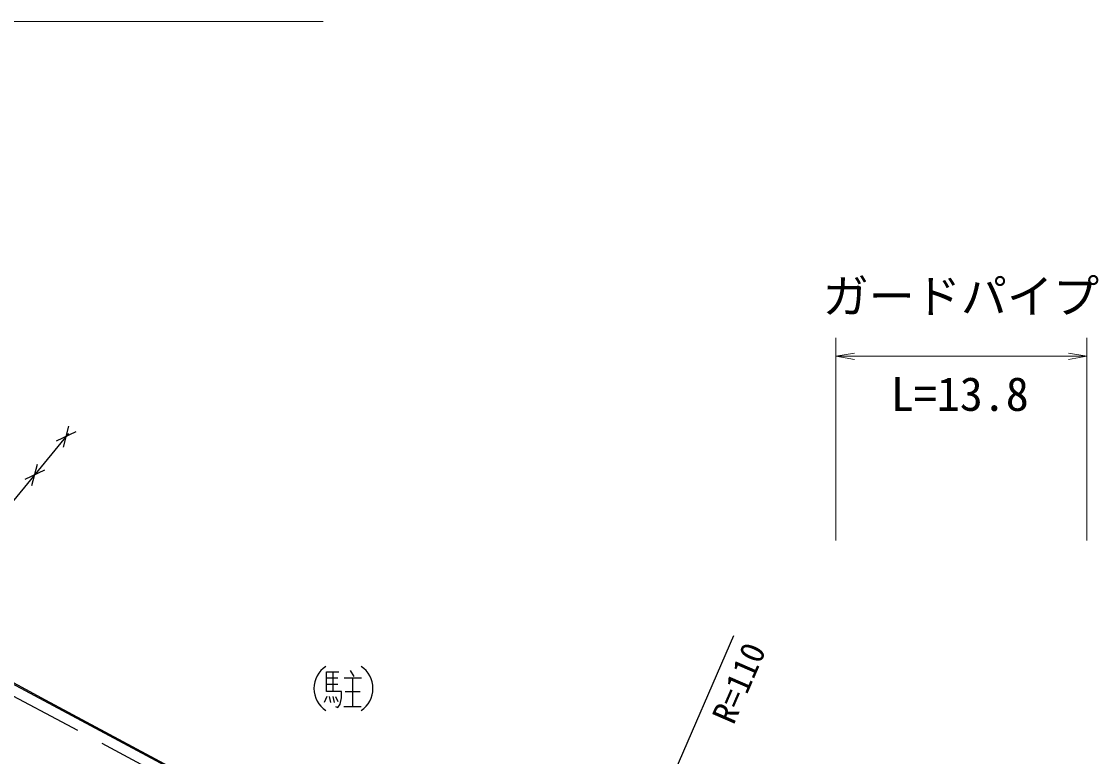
# Model space of a CAD drawing. Units: millimetres at full size, sheet at 1:1000; details may follow other scales. Extents: x 40000 to 680000, y 20000 to 380000.
# Drawn here: x 157456 to 215862, y 278294 to 318156 of the extents above; entities that cross this region are included whole.
import ezdxf
from ezdxf.enums import TextEntityAlignment as Align

# ---------------------------------------------------------------- set-up
doc = ezdxf.new("R2010")
doc.units = ezdxf.units.MM
doc.header["$LTSCALE"] = 1000
doc.linetypes.add('DASHED', pattern=[7.5, 6, -1.5])
for name, color, linetype, lineweight in [('M-BGD', 7, 'Continuous', 25), ('M-BMK-ROW', 30, 'Continuous', 25), ('M-STR-HTXT', 7, 'Continuous', 13)]:
    doc.layers.add(name, color=color, linetype=linetype, lineweight=lineweight)
doc.styles.add('ＭＳ ゴシック', font='')
doc.styles.get('ＭＳ ゴシック').set_extended_font_data('MS Gothic')

# ---------------------------------------------------------------- blocks, each defined once
blk = doc.blocks.new('open_arrow')
at = {"color": 0, "linetype": 'Continuous', "lineweight": -2}
blk.add_lwpolyline([(7.5, 1.25), (0, 0), (7.5, -1.25)], dxfattribs=at)

msp = doc.modelspace()

# ---------------------------------------------------------------- linework, layer by layer
at = {"layer": 'M-BGD', "linetype": 'DASHED'}
msp.add_line((167121, 276167), (125246, 298504), dxfattribs=at)
at = {"layer": 'M-BGD'}
for p, q in [((167392, 276658), (125509, 298998)), ((159725, 295069), (160019, 296217)), ((160006, 295807), (156467, 291493)), ((160405, 295899), (159338, 295387)), ((158703, 293825), (157636, 293312)), ((158022, 292995), (158317, 294142)), ((182359, 253214), (196087, 284854)), ((174002, 282885), (174671, 282885)), ((174002, 281814), (174002, 282885)), ((174342, 282885), (174342, 281814)), ((175281, 282959), (175480, 282623)), ((174002, 282553), (174608, 282553)), ((174002, 282216), (174604, 282216)), ((174948, 282553), (175879, 282553)), ((174948, 282553), (175887, 282553)), ((175410, 282553), (175410, 281008)), ((174005, 281544), (173871, 281212)), ((174811, 281814), (174002, 281814)), ((174139, 281546), (174208, 281212)), ((174341, 281544), (174408, 281214)), ((174475, 281544), (174609, 281275)), ((174811, 281466), (174811, 281814)), ((175015, 281814), (175813, 281814)), ((174479, 281012), (174604, 280942)), ((174604, 280942), (174745, 281134)), ((174745, 281134), (174811, 281466)), ((174944, 281008), (175876, 281008))]:
    msp.add_line(p, q, dxfattribs=at)
for centre, start, end in [((174756, 281981), 123.85503, 236.14497), ((175066, 281981), 303.85503, 56.14497)]:
    msp.add_arc(centre, 1445, start, end, dxfattribs=at)
at = {"layer": 'M-BMK-ROW'}
for p, q in [((155037, 283351), (158742, 281372)), ((158742, 281372), (167436, 276712))]:
    msp.add_line(p, q, dxfattribs=at)
at = {"layer": 'M-STR-HTXT'}
for p, q in [((201626, 290000), (201626, 301000)), ((215237, 290000), (215237, 301000)), ((201626, 300000), (215237, 300000))]:
    msp.add_line(p, q, dxfattribs=at)
msp.add_lwpolyline([(120945, 301257), (142569, 318156), (173819, 318156)], dxfattribs=at)

# ---------------------------------------------------------------- block references
at = {"layer": 'M-STR-HTXT', "xscale": 133, "yscale": 133}
msp.add_blockref('open_arrow', (201626, 300000), dxfattribs=at)
at = {"layer": 'M-STR-HTXT', "xscale": 133, "yscale": 133, "rotation": 180}
msp.add_blockref('open_arrow', (215237, 300000), dxfattribs=at)

# ---------------------------------------------------------------- texts
at = {"layer": 'M-BGD', "style": 'ＭＳ ゴシック'}
msp.add_text('R=110', height=1320, rotation=66.546, dxfattribs=at).set_placement((194862, 280485), align=Align.TOP_LEFT)
at = {"layer": 'M-STR-HTXT', "style": 'ＭＳ ゴシック'}
for s, p in [('ガードパイプ', (208401, 301790)), ('L=13.8', (208342, 296489))]:
    msp.add_text(s, height=1833, dxfattribs=at).set_placement(p, align=Align.BOTTOM_CENTER)

doc.saveas('drawing.dxf')
